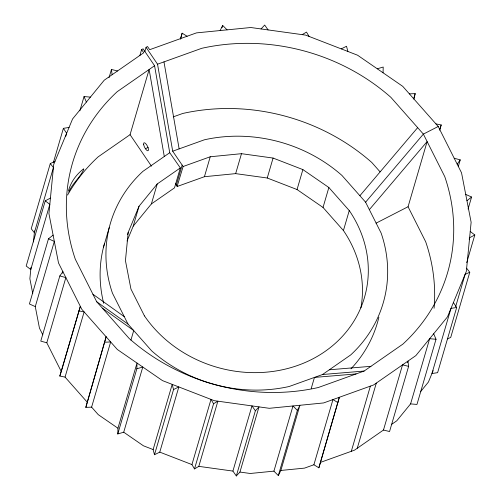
<?xml version="1.0" encoding="UTF-8"?>
<svg xmlns="http://www.w3.org/2000/svg" width="501" height="501" viewBox="0 0 501 501"><rect width="100%" height="100%" fill="white"/><g stroke="black" fill="none" stroke-linecap="round" stroke-linejoin="round"><path stroke-width="0.75" d="M117.785 433.96L117.954 428.23L137.011 363.056L136.842 368.786L117.785 433.96L123.722 432.206L143.436 445.796L153.131 449.554L154.483 454.739L159.769 452.121L178.826 386.947L173.546 389.559L154.483 454.739M383.046 72.77L383.215 67.04L377.278 68.794M30.974 267.453L29.872 278.738L32.753 293.605M33.467 241.92L34.544 230.873M139.848 55.586L141.601 49.593L143.086 48.829L154.571 65.719L169.733 152.717L180.329 167.916L157.22 183.973L139.034 206.249L128.193 232.401L125.438 260.645L130.949 289.058L144.451 315.906M85.815 407.388L106.131 336.822L85.815 407.388L91.608 407.131L98.246 414.64L117.954 428.23M413.926 98.998L415.185 93.612L409.392 93.869M180.704 38.546L182.132 33.198L187.105 36.241M318.868 467.802L339.352 397.28L318.868 467.802L313.895 464.759L304.545 468.116L280.854 470.458L278.312 475.574L273.915 471.14L250.224 473.483L239.941 472.055L236.322 475.95L232.909 471.084L198.809 466.356L194.513 468.911L191.933 464.577L159.769 452.121M50.288 163.545L31.231 228.719L34.362 232.777L53.419 167.597L50.288 163.545L54.941 161.504M53.306 162.794L63.383 128.337L69.057 127.461M45.253 200.838L26.196 266.018L30.768 269.551L49.824 204.37L45.253 200.838L50.444 198.083M65.769 136.285L66.646 133.279L63.383 128.337M79.872 110.802L84.036 96.568L90.418 97.106M53.112 235.119L48.478 238.795L29.415 303.969L35.277 306.606L39.46 328.168L42.817 334.837M35.277 306.606L54.333 241.432L48.478 238.795M109.036 77.705L111.447 69.47L117.528 70.96M62.443 273.158L62.882 271.661L59.826 275.945L40.769 341.118L46.806 342.772L61.279 371.535L59.807 376.044L65.061 377.103L87.074 402.002M46.806 342.772L65.863 277.592L59.826 275.945M144.745 51.803L146.06 47.307L147.544 46.543L149.686 49.693L196.455 32.884L250.776 27.517L305.729 35.133L357.564 55.204L402.754 86.36L438.218 126.484L461.54 172.832L471.128 222.262L466.331 271.392L447.474 316.876L415.843 355.616L373.596 384.968L323.602 402.942L269.281 408.302L214.334 400.694L162.493 380.622L117.303 349.466L81.838 309.342L58.517 262.987L48.929 213.564L53.726 164.434L72.582 118.95L104.214 80.21L143.743 52.743L141.601 49.593M67.572 195.058A195.384 172.676 16.3 0 1 98.14 156.863L130.066 134.675L149.129 69.501L164.29 156.5M59.807 376.044L80.335 306.355L61.498 370.784M65.061 377.103L84.124 311.929L78.87 310.864M103.438 247.438L109.268 227.492M180.379 39.191L182.132 33.198M127.548 234.612L128.193 232.401M127.047 241.031L133.203 226.189L139.034 206.249M91.608 407.131L110.665 341.958L104.872 342.214M133.203 226.189L151.39 203.92L157.22 183.973M180.329 167.916L174.498 187.862L151.39 203.92M222.031 27.674L222.688 25.426L227.085 29.86M130.911 340.16L133.717 330.56L102.398 308.184M176.333 185.057L182.164 165.117M146.06 47.307L157.539 64.197L172.701 151.196L183.115 166.507L177.078 186.541M123.722 432.206L142.785 367.033L136.842 368.786M175.456 183.767L177.279 186.453L204.421 176.709L210.251 156.763L241.482 153.682L273.076 158.059L302.88 169.595L328.863 187.512L349.397 210.746A122.607 108.354 16.3 0 1 312.117 359.223A122.607 108.354 16.3 0 1 144.463 315.899M153.131 449.554L172.194 384.38L173.546 389.559M204.421 176.709L235.652 173.628L241.482 153.682M235.652 173.628L267.246 178.005L273.076 158.059M191.933 464.577L210.996 399.397L213.57 403.737L194.513 468.911M198.809 466.356L217.872 401.182L213.57 403.737M360.889 307.871A122.607 108.354 16.3 0 0 343.554 230.698L323.026 207.452L297.049 189.541L302.88 169.595M232.909 471.084L251.972 405.904L255.378 410.776L236.322 475.95M239.941 472.055L259.004 406.881L255.378 410.776M323.026 207.452L328.863 187.512M343.429 230.516L349.26 210.57M273.915 471.14L292.979 405.967L297.369 410.4L278.312 475.574M280.854 470.458L299.911 405.284L297.369 410.4M311.221 388.488L314.465 377.41L356.079 373.94M413.651 98.854L415.185 93.612M313.895 464.759L332.958 399.579L337.925 402.629M434.073 308.253A195.384 172.676 16.3 0 0 425.687 241.77L408.065 206.738L427.128 141.564L369.35 209.656M439.659 130.204L441.193 124.956L435.939 123.897M351.314 451.307L370.377 386.127M357.257 448.257L376.314 383.083M458.258 166.626L460.231 159.882L454.194 158.228M383.472 430.04L402.535 364.866L408.609 366.356L389.553 431.53L383.472 430.04L354.533 450.148L320.296 462.454M407.501 362.605L407.939 361.108L408.609 366.356M410.582 403.894L429.639 338.72L436.027 339.258L416.964 404.432L410.582 403.894L396.786 420.79L391.312 424.591M468.078 209.017L471.585 197.031L465.723 194.394M469.18 239.24L469.619 237.737L474.804 234.982L470.232 231.449M466.7 262.699L474.804 234.982M455.697 306.531L465.116 274.316L469.769 272.281L466.638 268.223M456.674 307.489L437.617 372.663L431.943 373.539L451 308.365L456.674 307.489L453.418 302.541M469.769 272.281L450.712 337.455L447.387 338.914M439.721 129.465L441.193 124.956M68.48 190.793C70.848 181.901 76.428 174.373 83.654 168.818L83.805 169.3C80.097 177.742 72.125 183.591 68.75 192.121M433.152 370.627L428.418 382.05L420.533 391.707M220.146 30.542L222.688 25.426M457.175 164.165L460.231 159.882M359.887 195.734L417.659 127.642M154.571 65.719L117.203 91.683A195.384 172.676 16.3 0 0 75.313 259.23L96.687 301.721L128.012 324.097L151.653 350.844A142.096 125.582 16.3 0 0 289.183 386.496L322.512 374.516L350.681 354.946A142.096 125.582 16.3 0 0 381.142 233.09L365.598 202.191L423.37 134.099L438.218 126.484M261.059 28.945L264.678 25.05L268.091 29.916M466.945 200.701L471.585 197.031M169.733 152.717L142.929 171.342A142.096 125.582 16.3 0 0 112.462 293.198L128.012 324.097M96.687 301.721L129.195 338.501A195.384 172.676 16.3 0 0 318.304 387.523L364.127 371.047L402.86 344.137A195.384 172.676 16.3 0 0 444.75 176.59L423.37 134.099L390.861 97.319A195.384 172.676 16.3 0 0 201.753 48.303L157.539 64.197M302.191 34.644L306.487 32.089L309.067 36.423M145.453 148.753L148.096 147.394M376.051 223.17L408.065 206.738M341.231 48.879L346.517 46.261L347.869 51.446M173.252 116.871L182.696 113.476A195.384 172.676 16.3 0 1 371.805 162.499L380.052 171.824M172.701 151.196L204.421 139.792A142.096 125.582 16.3 0 1 341.951 175.444L365.598 202.191M183.115 166.507L210.251 156.763M329.314 369.788L370.934 366.325M322.512 374.516L364.127 371.047M267.246 178.005L297.049 189.541M92.936 294.262L124.254 316.638M130.066 134.675L151.471 166.163M433.678 333.772L436.027 339.258M84.036 96.568L86.379 102.054M163.977 61.88L179.139 148.878M111.447 69.47L112.118 74.718M378.862 317.271A142.096 125.582 16.3 0 1 350.957 368.842M103.707 303.324A142.096 125.582 16.3 0 1 104.446 243.686M143.693 144.739A4.44 1.522 62.8 0 0 147.795 150.77A4.44 1.522 62.8 0 0 146.618 144.764A4.44 1.522 62.8 0 0 143.693 144.739"/></g></svg>
